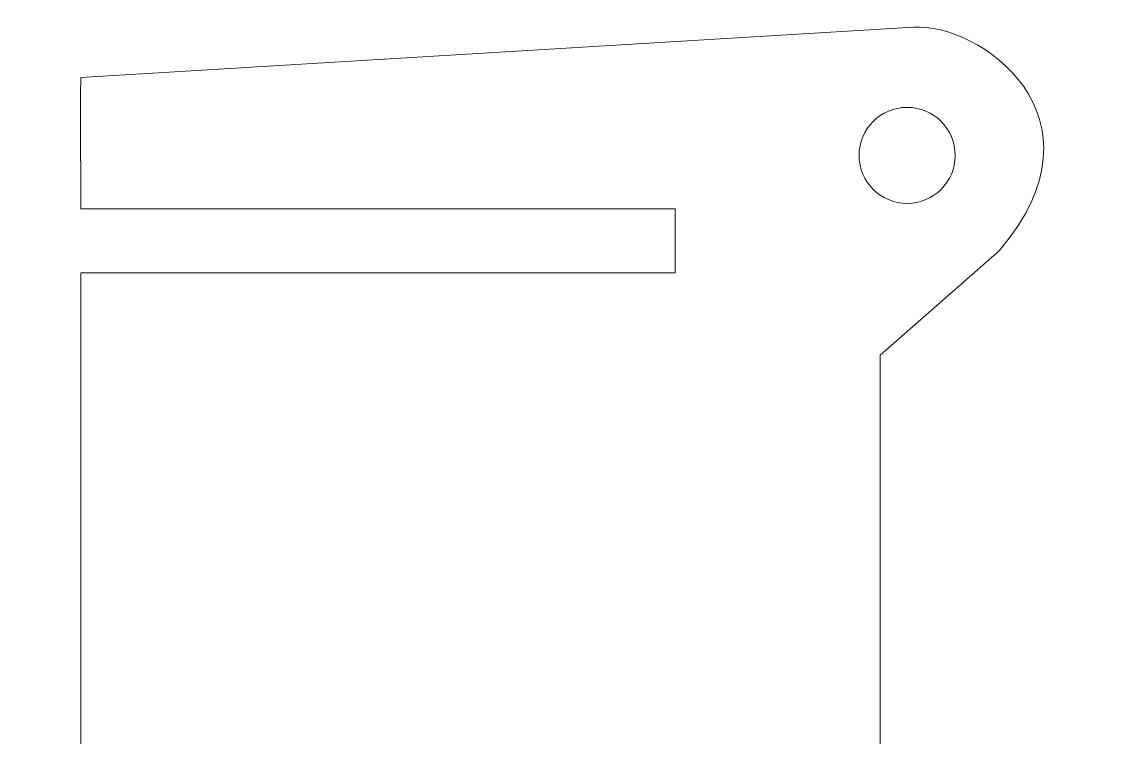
# Model space of a CAD drawing. Header units: millimetres. Extents: x -390 to 773, y -263 to 188.
# Drawn here: x 46.1 to 114.3, y 73.3 to 118 of the extents above; entities that cross this region are included whole.
import ezdxf

# ---------------------------------------------------------------- set-up
doc = ezdxf.new("R2010")
doc.units = ezdxf.units.MM
doc.header["$MEASUREMENT"] = 0
doc.layers.add('Layer 1', color=7, linetype='Continuous')

msp = doc.modelspace()

# ---------------------------------------------------------------- linework, layer by layer
at = {"layer": 'Layer 1', "color": 140, "lineweight": 18}
for points, knots in [([(49.8178, 114.541), (49.8178, 114.541), (101.7998, 117.6758), (101.7998, 117.6758), (101.7998, 117.6758), (105.8344, 118.0166), (114.3252, 112.1125), (107.139, 103.7181), (107.139, 103.7181), (107.139, 103.7181), (99.7211, 97.1921), (99.7211, 97.1921), (99.7211, 97.1921), (99.7211, 97.1921), (99.722, -120.892), (99.722, -120.892), (99.722, -120.892), (99.722, -120.892), (100.0211, -123.0247), (97.4414, -123.1972), (97.4414, -123.1972), (94.8617, -123.3697), (51.8871, -123.2013), (51.8871, -123.2013), (51.8871, -123.2013), (51.8871, -123.2013), (49.9375, -123.2463), (49.819, -121.1831), (49.819, -121.1831), (49.819, -121.1831), (49.8164, -117.6513), (49.8164, -117.6513), (49.8164, -117.6513), (49.8164, -117.6513), (86.9125, -117.6513), (86.9125, -117.6513), (86.9125, -117.6513), (86.9125, -117.6513), (86.9125, -113.6513), (86.9125, -113.6513), (86.9125, -113.6513), (86.9125, -113.6513), (49.8164, -113.6513), (49.8164, -113.6513), (49.8164, -113.6513), (49.8164, -113.6513), (49.8164, -78.0293), (49.8164, -78.0293), (49.8164, -78.0293), (49.8164, -78.0293), (46.1364, -78.0293), (46.1364, -78.0293), (46.1364, -78.0293), (46.1364, -78.0293), (46.1364, -48.0292), (46.1364, -48.0292), (46.1364, -48.0292), (46.1364, -48.0292), (49.8164, -48.0292), (49.8164, -48.0292), (49.8164, -48.0292), (49.8164, -48.0292), (49.8164, 37.1375), (49.8164, 37.1375), (49.8164, 37.1375), (49.8164, 37.1375), (46.1364, 37.1375), (46.1364, 37.1375), (46.1364, 37.1375), (46.1364, 37.1375), (46.1364, 67.1375), (46.1364, 67.1375), (46.1364, 67.1375), (46.1364, 67.1375), (49.8164, 67.1375), (49.8164, 67.1375), (49.8164, 67.1375), (49.8164, 67.1375), (49.8164, 102.3488), (49.8164, 102.3488), (49.8164, 102.3488), (49.8164, 102.3488), (86.9125, 102.3488), (86.9125, 102.3488), (86.9125, 102.3488), (86.9125, 102.3488), (86.9125, 106.3488), (86.9125, 106.3488), (86.9125, 106.3488), (86.9125, 106.3488), (49.8164, 106.3488), (49.8164, 106.3488), (49.8164, 106.3488), (49.8164, 106.3488), (49.7861, 114.5107), (49.8178, 114.541)], [0, 0, 0, 0, 0.04, 0.04, 0.04, 0.04, 0.08, 0.08, 0.08, 0.08, 0.12, 0.12, 0.12, 0.12, 0.16, 0.16, 0.16, 0.16, 0.2, 0.2, 0.2, 0.2, 0.24, 0.24, 0.24, 0.24, 0.28, 0.28, 0.28, 0.28, 0.32, 0.32, 0.32, 0.32, 0.36, 0.36, 0.36, 0.36, 0.4, 0.4, 0.4, 0.4, 0.44, 0.44, 0.44, 0.44, 0.48, 0.48, 0.48, 0.48, 0.52, 0.52, 0.52, 0.52, 0.56, 0.56, 0.56, 0.56, 0.6, 0.6, 0.6, 0.6, 0.64, 0.64, 0.64, 0.64, 0.68, 0.68, 0.68, 0.68, 0.72, 0.72, 0.72, 0.72, 0.76, 0.76, 0.76, 0.76, 0.8, 0.8, 0.8, 0.8, 0.84, 0.84, 0.84, 0.84, 0.88, 0.88, 0.88, 0.88, 0.92, 0.92, 0.92, 0.92, 1, 1, 1, 1]), ([(101.3999, 112.6758), (103.0568, 112.6758), (104.3999, 111.3327), (104.3999, 109.6758), (104.3999, 109.6758), (104.3999, 108.0189), (103.0568, 106.6758), (101.3999, 106.6758), (101.3999, 106.6758), (99.743, 106.6758), (98.3999, 108.0189), (98.3999, 109.6758), (98.3999, 109.6758), (98.3999, 111.3327), (99.743, 112.6758), (101.3999, 112.6758)], [0, 0, 0, 0, 0.2, 0.2, 0.2, 0.2, 0.4, 0.4, 0.4, 0.4, 0.6, 0.6, 0.6, 0.6, 1, 1, 1, 1])]:
    msp.add_open_spline(points, degree=3, knots=knots, dxfattribs=at)

doc.saveas('drawing.dxf')
